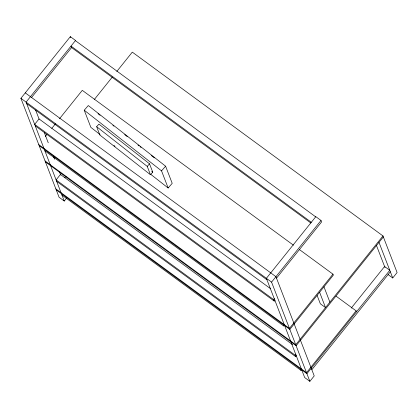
<?xml version="1.0" encoding="UTF-8"?>
<svg xmlns="http://www.w3.org/2000/svg" width="418" height="418" viewBox="0 0 418 418"><rect width="100%" height="100%" fill="white"/><g stroke="black" fill="none" stroke-linecap="round" stroke-linejoin="round"><path stroke-width="0.63" d="M64.257 201.037L59.069 197.233L20.9 98.314L70.334 36.653L75.522 40.457L26.088 102.112L64.257 201.037L66.634 198.069M31.428 97.65L71.624 47.511M45.275 136.498L46.9 134.471M51.78 128.383L55.442 123.817M59.508 118.743L82.283 90.34L293.457 245.188M94.39 99.416L112.327 77.043M116.81 71.452L132.302 52.13L382.977 235.94L397.1 272.541L392.737 277.98L388.071 274.558M64.79 177.728L66.007 176.208M309.863 381.347L271.575 282.119L321.008 220.464L315.82 216.66L266.386 278.315L304.675 377.543L309.863 381.347L314.226 375.907L275.937 276.679L25.263 92.869M276.507 278.163L321.583 221.948L321.008 220.464M275.028 300.103L274.234 301.096L273.665 299.612L274.454 298.619M299.251 249.436L332.953 274.151L289.439 328.423L38.764 144.612M382.977 235.94L295.74 344.745L45.066 160.935M383.358 236.928L296.122 345.733L45.447 161.923M296.456 355.64L295.662 356.627L295.092 355.143L295.887 354.156M61.984 195.138L300.97 370.379L301.765 369.392M351.23 308.097L384.586 266.496L389.775 270.294L306.906 373.682L56.231 189.871M336.093 296.179L356.105 310.851L306.525 372.689L55.85 188.884M311.833 369.705L390.344 271.778M100.101 134.606L90.852 127.349L84.237 110.211L88.302 105.545L165.596 166.192L172.211 183.33L168.146 187.995L150.679 174.29M96.642 126.696L98.899 124.104L149.519 163.819L152.732 172.148L150.47 174.74L99.85 135.019L96.642 126.696L147.256 166.411L150.47 174.74M147.256 166.411L149.519 163.819M168.146 187.995L161.531 170.857L165.596 166.192M75.376 40.64L315.679 216.843M311.316 222.282L71.013 46.079L71.588 47.563L310.835 222.993M20.9 98.314L271.575 282.119M26.658 103.596L266.961 279.799M270.655 288.765L39.036 118.931L34.673 124.371L273.665 299.612M35.248 125.855L274.234 301.096M39.151 145.605L289.82 329.41L333.339 275.138L332.953 274.151M44.898 150.872L283.89 326.113L283.315 324.629M292.61 344.688L60.464 174.468L56.106 179.907L295.092 355.143M56.676 181.391L295.662 356.627M98.031 113.691L100.08 115.3M112.891 125.348L113.915 126.152M124.674 134.596L127.234 136.602M137.992 145.046L139.016 145.851M140.04 146.655L141.065 147.46M151.311 155.496L154.383 157.91M84.237 110.211L161.531 170.857M151.708 171.343L152.732 172.148M113.968 145.49L114.997 146.295M378.995 242.367L392.737 277.98M376.372 245.204L384.988 267.536M356.105 310.851L356.486 311.838M323.971 286.821L329.886 302.151M319.608 292.26L325.523 307.596L320.34 303.792L317.152 295.536M300.396 368.895L300.97 370.379M70.334 36.653L70.715 37.646M35.598 110.023L39.114 119.13M44.266 132.48L48.248 142.799M53.629 156.755L54.57 159.185M59.252 171.323L60.657 174.964"/></g></svg>
